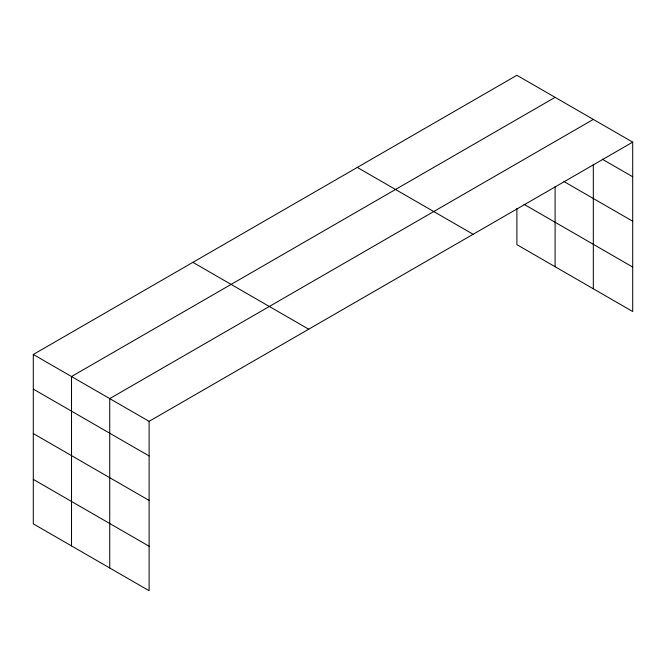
<?xml version="1.0" encoding="UTF-8"?>
<svg xmlns="http://www.w3.org/2000/svg" width="666" height="666" viewBox="0 0 666 666"><rect width="100%" height="100%" fill="white"/><g stroke="black" fill="none" stroke-linecap="round" stroke-linejoin="round"><path stroke-width="1" d="M33.3 354.478L149.109 421.345L149.109 590.717L33.3 523.851L33.3 354.478L516.891 75.283L632.7 142.141L632.7 311.522L516.891 244.655L516.891 208.458M555.103 97.344L71.52 376.54L71.52 545.92M593.323 119.414L109.74 398.609L109.74 567.981M149.109 421.345L632.7 142.141M602.272 159.191L632.7 176.756M563.994 181.56L632.7 221.229M524 204.296L632.7 267.049M357.301 167.416L473.118 234.282M192.882 262.346L308.699 329.204M33.3 389.094L149.109 455.952M33.3 433.566L149.109 500.424M33.3 479.387L149.109 546.245M593.323 164.369L593.323 288.786M555.103 186.613L555.103 266.725"/></g></svg>
